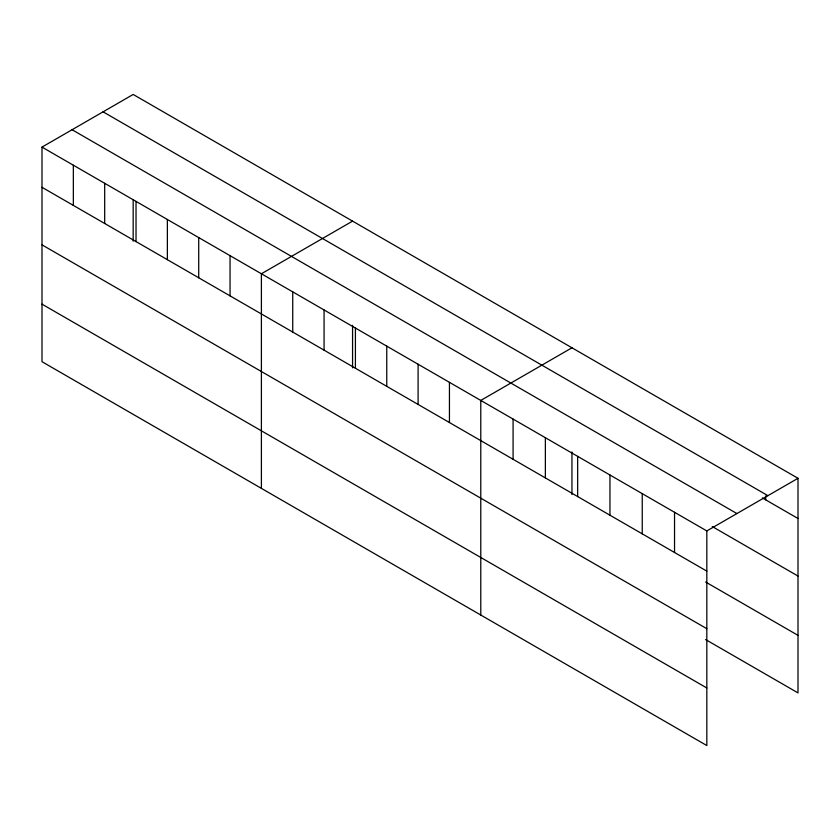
<?xml version="1.0" encoding="UTF-8"?>
<svg xmlns="http://www.w3.org/2000/svg" width="840" height="840" viewBox="0 0 840 840"><rect width="100%" height="100%" fill="white"/><g stroke="black" fill="none" stroke-linecap="round" stroke-linejoin="round"><path stroke-width="1.26" d="M42 147.105L706.828 530.933L706.828 745.542L42 361.704L42 147.105L133.172 94.458L798 478.296L798 692.895L705.579 639.545M352.569 221.13L261.397 273.767L261.397 488.366M571.956 347.792L480.784 400.428L480.784 615.038M706.828 530.933L798 478.296M103.089 111.836L767.918 495.673M762.363 497.921L798 518.5M72.083 129.727L736.911 513.566M712.257 526.543L798 576.051M42 187.299L706.828 571.137M705.579 581.984L798 635.345M42 244.85L706.828 628.688M42 304.154L706.828 687.981M765.712 495.968L765.712 499.853M674.541 512.295L674.541 552.489M642.243 493.647L642.243 533.851M609.956 475.01L609.956 515.204M577.658 456.362L577.658 496.556M571.956 451.994L571.956 494.529M545.37 437.714L545.37 477.918M513.082 419.076L513.082 459.27M449.442 382.337L449.442 422.531M418.1 364.245L418.1 404.439M386.757 346.143L386.757 386.348M355.415 328.052L355.415 368.245M352.569 325.322L352.569 367.868M324.072 309.96L324.072 350.154M292.74 291.858L292.74 332.062M230.055 255.675L230.055 295.869M198.713 237.573L198.713 277.778M167.37 219.482L167.37 259.675M136.028 201.39L136.028 241.584M133.172 199.952L133.172 241.196M104.685 183.288L104.685 223.493M73.343 165.197L73.343 205.391"/></g></svg>
